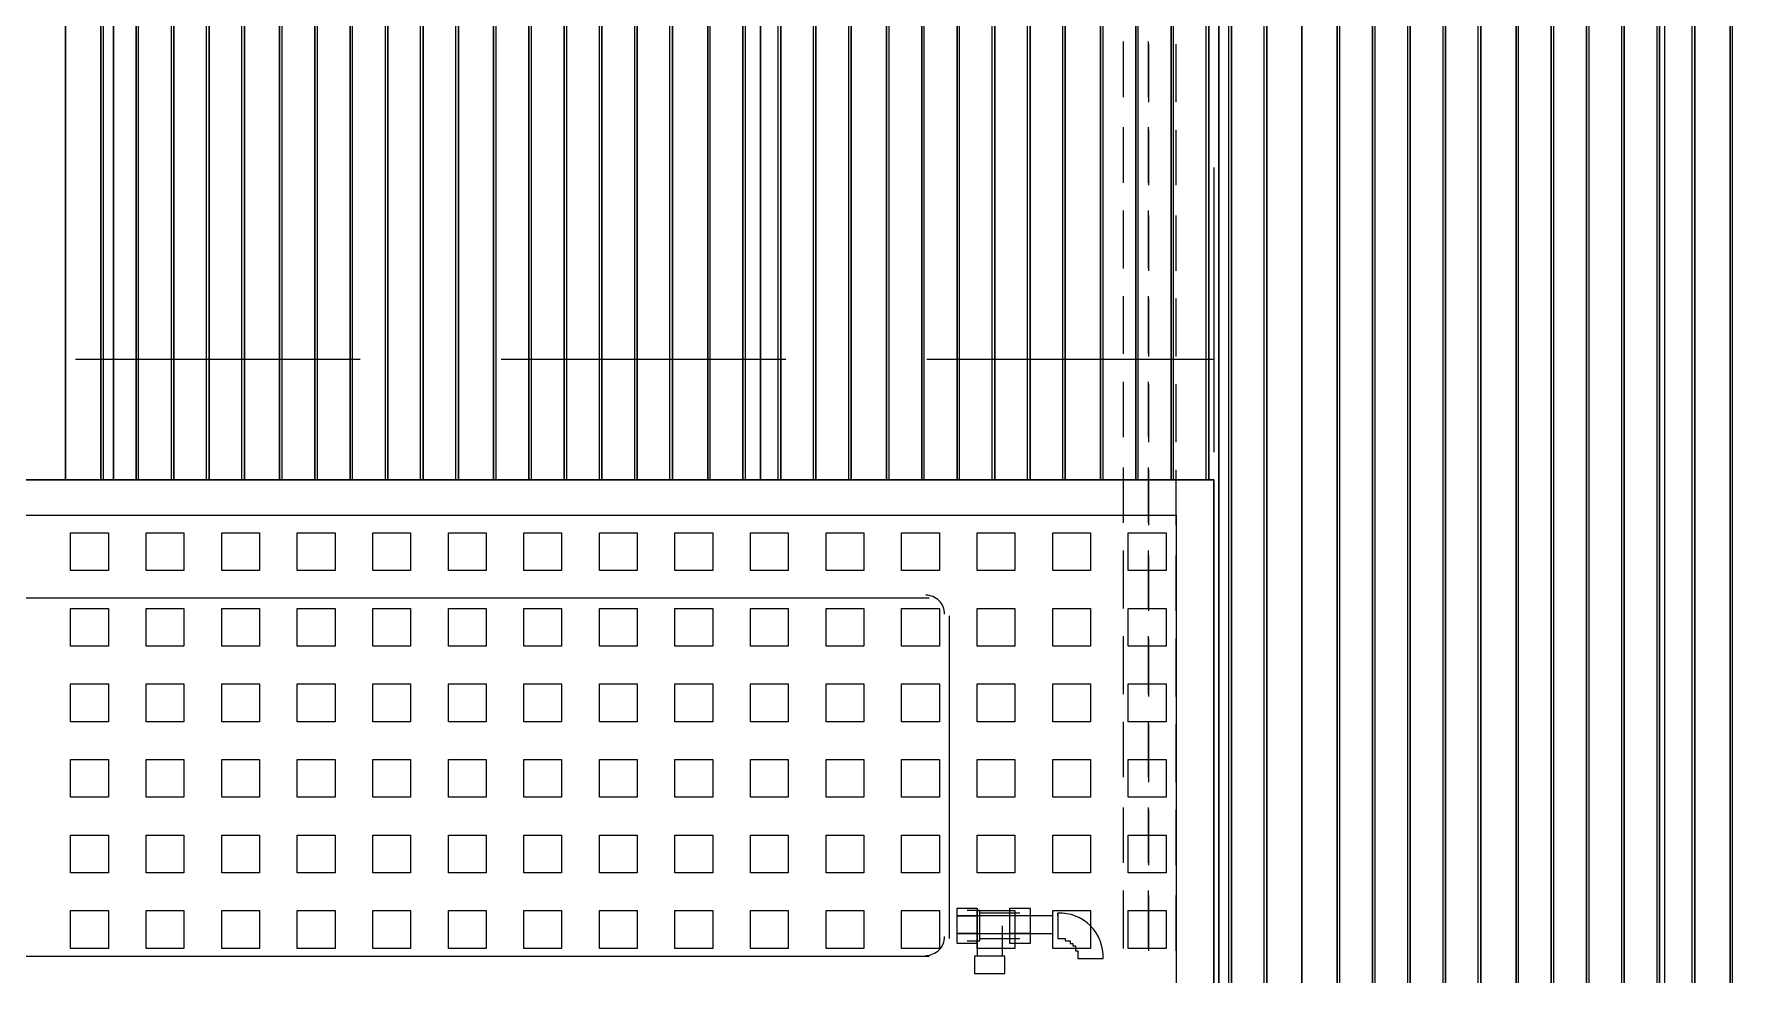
# Model space of a CAD drawing. Header units: millimetres. Extents: x -356862 to 418287, y 0 to 839748.
# Drawn here: x 323259 to 324692, y 777952 to 778743 of the extents above; entities that cross this region are included whole.
import ezdxf

# ---------------------------------------------------------------- set-up
doc = ezdxf.new("R2010")
doc.units = ezdxf.units.MM
doc.layers.add('PDF _Геометрия', color=7, linetype='Continuous', true_color=0xbababa)

msp = doc.modelspace()

# ---------------------------------------------------------------- linework, layer by layer
at = {"layer": 'PDF _Геометрия', "color": 150, "lineweight": 30, "true_color": 0x0080ff}
for points in [[(324754.7727, 779968.3288), (324754.7727, 776608.7522), (324449.934, 776608.7522), (324449.934, 776248.8732), (324255.1759, 776248.8732), (324255.1759, 779968.3288)], [(321149.6316, 779369.2361), (321153.8655, 775167.1191), (321748.7243, 775167.1191), (321748.7243, 775526.9982), (322053.563, 775526.9982), (322650.5388, 775526.9982), (322650.5388, 775886.8772), (322955.3776, 775886.8772), (323253.8655, 775886.8772), (323554.4703, 775886.8772), (323554.4703, 776248.8732), (323855.0751, 776248.8732), (324155.68, 776248.8732), (324255.1759, 776248.8732), (324255.1759, 779369.2361)], [(324250.9421, 778367.9256), (324250.9421, 777868.3288), (321149.6316, 777868.3288), (321149.6316, 778367.9256)]]:
    msp.add_lwpolyline(points, close=True, dxfattribs=at)
at = {"layer": 'PDF _Геометрия', "color": 254, "lineweight": 5, "true_color": 0xdcdcdc}
for points in [[(324263.6437, 776248.8732), (324263.6437, 779968.3288)], [(324293.2808, 776248.8732), (324293.2808, 779968.3288)], [(324325.0348, 776248.8732), (324325.0348, 779968.3288)], [(324356.7888, 776248.8732), (324356.7888, 779968.3288)], [(324386.4259, 776248.8732), (324386.4259, 779968.3288)], [(324413.9461, 776248.8732), (324413.9461, 779968.3288)], [(324443.5832, 776248.8732), (324443.5832, 779968.3288)], [(324473.2203, 776608.7522), (324473.2203, 779968.3288)], [(324507.0913, 776608.7522), (324507.0913, 779968.3288)], [(324536.7284, 776608.7522), (324536.7284, 779968.3288)], [(324566.3655, 776608.7522), (324566.3655, 779968.3288)], [(324593.8856, 776608.7522), (324593.8856, 779968.3288)], [(324623.5227, 776608.7522), (324623.5227, 779968.3288)], [(324653.1598, 776608.7522), (324653.1598, 779968.3288)], [(324687.0308, 776608.7522), (324687.0308, 779968.3288)], [(323285.6195, 778367.9256), (323285.6195, 779369.2361)], [(323317.3735, 778367.9256), (323317.3735, 779369.2361)], [(323347.0106, 778367.9256), (323347.0106, 779369.2361)], [(323374.5308, 778367.9256), (323374.5308, 779369.2361)], [(323404.1679, 778367.9256), (323404.1679, 779369.2361)], [(323433.805, 778367.9256), (323433.805, 779369.2361)], [(323467.6759, 778367.9256), (323467.6759, 779369.2361)], [(323497.313, 778367.9256), (323497.313, 779369.2361)], [(323526.9501, 778367.9256), (323526.9501, 779369.2361)], [(323554.4703, 778367.9256), (323554.4703, 779369.2361)], [(323584.1074, 778367.9256), (323584.1074, 779369.2361)], [(323613.7445, 778367.9256), (323613.7445, 779369.2361)], [(323647.6155, 778367.9256), (323647.6155, 779369.2361)], [(323677.2526, 778367.9256), (323677.2526, 779369.2361)], [(323706.8897, 778367.9256), (323706.8897, 779369.2361)], [(323734.4098, 778367.9256), (323734.4098, 779369.2361)], [(323764.0469, 778367.9256), (323764.0469, 779369.2361)], [(323793.684, 778367.9256), (323793.684, 779369.2361)], [(323827.555, 778367.9256), (323827.555, 779369.2361)], [(323857.1921, 778367.9256), (323857.1921, 779369.2361)], [(323884.7122, 778367.9256), (323884.7122, 779369.2361)], [(323914.3493, 778367.9256), (323914.3493, 779369.2361)], [(323943.9864, 778367.9256), (323943.9864, 779369.2361)], [(323977.8574, 778367.9256), (323977.8574, 779369.2361)], [(324007.4945, 778367.9256), (324007.4945, 779369.2361)], [(324037.1316, 778367.9256), (324037.1316, 779369.2361)], [(324064.6518, 778367.9256), (324064.6518, 779369.2361)], [(324094.2888, 778367.9256), (324094.2888, 779369.2361)], [(324123.9259, 778367.9256), (324123.9259, 779369.2361)], [(324157.7969, 778367.9256), (324157.7969, 779369.2361)], [(324187.434, 778367.9256), (324187.434, 779369.2361)], [(324217.0711, 778367.9256), (324217.0711, 779369.2361)], [(324244.5913, 778367.9256), (324244.5913, 779369.2361)]]:
    msp.add_lwpolyline(points, dxfattribs=at)
for points in [[(324265.7606, 779968.3288), (324265.7606, 776248.8732)], [(324295.3977, 779968.3288), (324295.3977, 776248.8732)], [(324325.0348, 779968.3288), (324325.0348, 776248.8732)], [(324354.6719, 779968.3288), (324354.6719, 776248.8732)], [(324384.309, 779968.3288), (324384.309, 776248.8732)], [(324416.063, 779968.3288), (324416.063, 776248.8732)], [(324445.7001, 779968.3288), (324445.7001, 776248.8732)], [(324475.3372, 779968.3288), (324475.3372, 776608.7522)], [(324504.9743, 779968.3288), (324504.9743, 776608.7522)], [(324534.6114, 779968.3288), (324534.6114, 776608.7522)], [(324564.2485, 779968.3288), (324564.2485, 776608.7522)], [(324596.0026, 779968.3288), (324596.0026, 776608.7522)], [(324625.6397, 779968.3288), (324625.6397, 776608.7522)], [(324655.2768, 779968.3288), (324655.2768, 776608.7522)], [(324684.9138, 779968.3288), (324684.9138, 776608.7522)], [(323285.6195, 779369.2361), (323285.6195, 778367.9256)], [(323315.2566, 779369.2361), (323315.2566, 778367.9256)], [(323344.8937, 779369.2361), (323344.8937, 778367.9256)], [(323376.6477, 779369.2361), (323376.6477, 778367.9256)], [(323406.2848, 779369.2361), (323406.2848, 778367.9256)], [(323435.9219, 779369.2361), (323435.9219, 778367.9256)], [(323465.559, 779369.2361), (323465.559, 778367.9256)], [(323495.1961, 779369.2361), (323495.1961, 778367.9256)], [(323524.8332, 779369.2361), (323524.8332, 778367.9256)], [(323556.5872, 779369.2361), (323556.5872, 778367.9256)], [(323586.2243, 779369.2361), (323586.2243, 778367.9256)], [(323615.8614, 779369.2361), (323615.8614, 778367.9256)], [(323645.4985, 779369.2361), (323645.4985, 778367.9256)], [(323675.1356, 779369.2361), (323675.1356, 778367.9256)], [(323704.7727, 779369.2361), (323704.7727, 778367.9256)], [(323736.5268, 779369.2361), (323736.5268, 778367.9256)], [(323766.1638, 779369.2361), (323766.1638, 778367.9256)], [(323795.8009, 779369.2361), (323795.8009, 778367.9256)], [(323825.438, 779369.2361), (323825.438, 778367.9256)], [(323855.0751, 779369.2361), (323855.0751, 778367.9256)], [(323886.8292, 779369.2361), (323886.8292, 778367.9256)], [(323916.4663, 779369.2361), (323916.4663, 778367.9256)], [(323946.1034, 779369.2361), (323946.1034, 778367.9256)], [(323975.7405, 779369.2361), (323975.7405, 778367.9256)], [(324005.3776, 779369.2361), (324005.3776, 778367.9256)], [(324035.0147, 779369.2361), (324035.0147, 778367.9256)], [(324066.7687, 779369.2361), (324066.7687, 778367.9256)], [(324096.4058, 779369.2361), (324096.4058, 778367.9256)], [(324126.0429, 779369.2361), (324126.0429, 778367.9256)], [(324155.68, 779369.2361), (324155.68, 778367.9256)], [(324185.3171, 779369.2361), (324185.3171, 778367.9256)], [(324214.9542, 779369.2361), (324214.9542, 778367.9256)], [(324246.7082, 779369.2361), (324246.7082, 778367.9256)]]:
    msp.add_lwpolyline(points, close=True, dxfattribs=at)
at = {"layer": 'PDF _Геометрия', "color": 7, "lineweight": 18}
msp.add_lwpolyline([(324629.8735, 779417.9256), (324629.8735, 777017.3207)], dxfattribs=at)
at = {"layer": 'PDF _Геометрия', "color": 150, "lineweight": 30, "true_color": 0x0080ff}
for points in [[(323325.8413, 778367.9256), (323325.8413, 779369.2361)], [(323869.8937, 778367.9256), (323869.8937, 779369.2361)]]:
    msp.add_lwpolyline(points, dxfattribs=at)
at = {"layer": 'PDF _Геометрия', "color": 252, "lineweight": 5, "true_color": 0x989898}
for points in [[(324174.7324, 778736.2724), (324174.7324, 778689.6998)], [(324195.9018, 778689.6998), (324195.9018, 778736.2724)], [(324195.9018, 778734.1554), (324195.9018, 778685.4659)], [(324219.188, 778685.4659), (324219.188, 778734.1554)], [(324174.7324, 778664.2965), (324174.7324, 778617.724)], [(324195.9018, 778617.724), (324195.9018, 778664.2965)], [(324195.9018, 778662.1796), (324195.9018, 778615.607)], [(324219.188, 778615.607), (324219.188, 778662.1796)], [(324174.7324, 778594.4377), (324174.7324, 778545.7482)], [(324195.9018, 778545.7482), (324195.9018, 778594.4377)], [(324195.9018, 778590.2038), (324195.9018, 778543.6312)], [(324219.188, 778543.6312), (324219.188, 778590.2038)], [(324174.7324, 778522.4619), (324174.7324, 778473.7724)], [(324195.9018, 778473.7724), (324195.9018, 778522.4619)], [(324195.9018, 778520.3449), (324195.9018, 778471.6554)], [(324219.188, 778471.6554), (324219.188, 778520.3449)], [(324174.7324, 778450.4861), (324174.7324, 778403.9135)], [(324195.9018, 778403.9135), (324195.9018, 778450.4861)], [(324195.9018, 778448.3691), (324195.9018, 778399.6796)], [(324219.188, 778399.6796), (324219.188, 778448.3691)], [(324174.7324, 778378.5103), (324174.7324, 778331.9377)], [(324195.9018, 778331.9377), (324195.9018, 778378.5103)], [(324195.9018, 778376.3933), (324195.9018, 778329.8207)], [(324219.188, 778329.8207), (324219.188, 778376.3933)], [(324174.7324, 778308.6514), (324174.7324, 778259.9619)], [(324195.9018, 778259.9619), (324195.9018, 778308.6514)], [(324195.9018, 778304.4175), (324195.9018, 778257.8449)], [(324219.188, 778257.8449), (324219.188, 778304.4175)], [(324174.7324, 778236.6756), (324174.7324, 778187.9861)], [(324195.9018, 778187.9861), (324195.9018, 778236.6756)], [(324195.9018, 778234.5586), (324195.9018, 778185.8691)], [(324219.188, 778185.8691), (324219.188, 778234.5586)], [(324174.7324, 778164.6998), (324174.7324, 778118.1272)], [(324195.9018, 778118.1272), (324195.9018, 778164.6998)], [(324195.9018, 778162.5828), (324195.9018, 778113.8933)], [(324219.188, 778113.8933), (324219.188, 778162.5828)], [(324174.7324, 778092.724), (324174.7324, 778046.1514)], [(324195.9018, 778046.1514), (324195.9018, 778092.724)], [(324195.9018, 778090.607), (324195.9018, 778044.0344)], [(324219.188, 778044.0344), (324219.188, 778090.607)], [(324174.7324, 778022.8651), (324174.7324, 777974.1756)], [(324195.9018, 777974.1756), (324195.9018, 778022.8651)], [(324195.9018, 778018.6312), (324195.9018, 777972.0586)], [(324219.188, 777972.0586), (324219.188, 778018.6312)]]:
    msp.add_lwpolyline(points, dxfattribs=at)
at = {"layer": 'PDF _Геометрия', "color": 7, "lineweight": 9}
for points in [[(324250.9421, 778630.4256), (324250.9421, 778391.2119)], [(324250.9421, 778272.6635), (324250.9421, 778035.5667)]]:
    msp.add_lwpolyline(points, dxfattribs=at)
at = {"layer": 'PDF _Геометрия', "color": 7, "lineweight": 5}
for points in [[(323294.0872, 778469.5385), (323533.3009, 778469.5385)], [(323651.8493, 778469.5385), (323891.063, 778469.5385)], [(324009.6114, 778469.5385), (324250.9421, 778469.5385)]]:
    msp.add_lwpolyline(points, dxfattribs=at)
at = {"layer": 'PDF _Геометрия', "color": 6, "lineweight": 9}
for points in [[(321149.6316, 778367.9256), (324250.9421, 778367.9256), (324250.9421, 777868.3288), (321149.6316, 777868.3288)], [(321179.2687, 778338.2885), (324219.188, 778338.2885), (324219.188, 777897.9659), (321179.2687, 777897.9659)]]:
    msp.add_lwpolyline(points, close=True, dxfattribs=at)
at = {"layer": 'PDF _Геометрия', "color": 6, "lineweight": 5}
for points in [[(323321.6074, 778323.4699), (323321.6074, 778291.7159), (323289.8534, 778291.7159), (323289.8534, 778323.4699)], [(323385.1155, 778323.4699), (323385.1155, 778291.7159), (323353.3614, 778291.7159), (323353.3614, 778323.4699)], [(323448.6235, 778323.4699), (323448.6235, 778291.7159), (323416.8695, 778291.7159), (323416.8695, 778323.4699)], [(323512.1316, 778323.4699), (323512.1316, 778291.7159), (323480.3776, 778291.7159), (323480.3776, 778323.4699)], [(323575.6397, 778323.4699), (323575.6397, 778291.7159), (323543.8856, 778291.7159), (323543.8856, 778323.4699)], [(323639.1477, 778323.4699), (323639.1477, 778291.7159), (323607.3937, 778291.7159), (323607.3937, 778323.4699)], [(323702.6558, 778323.4699), (323702.6558, 778291.7159), (323670.9018, 778291.7159), (323670.9018, 778323.4699)], [(323766.1638, 778323.4699), (323766.1638, 778291.7159), (323734.4098, 778291.7159), (323734.4098, 778323.4699)], [(323829.6719, 778323.4699), (323829.6719, 778291.7159), (323797.9179, 778291.7159), (323797.9179, 778323.4699)], [(323893.18, 778323.4699), (323893.18, 778291.7159), (323861.4259, 778291.7159), (323861.4259, 778323.4699)], [(323956.688, 778323.4699), (323956.688, 778291.7159), (323924.934, 778291.7159), (323924.934, 778323.4699)], [(324020.1961, 778323.4699), (324020.1961, 778291.7159), (323988.4421, 778291.7159), (323988.4421, 778323.4699)], [(324083.7042, 778323.4699), (324083.7042, 778291.7159), (324051.9501, 778291.7159), (324051.9501, 778323.4699)], [(324147.2122, 778323.4699), (324147.2122, 778291.7159), (324115.4582, 778291.7159), (324115.4582, 778323.4699)], [(324210.7203, 778323.4699), (324210.7203, 778291.7159), (324178.9663, 778291.7159), (324178.9663, 778323.4699)], [(323321.6074, 778259.9619), (323321.6074, 778228.2078), (323289.8534, 778228.2078), (323289.8534, 778259.9619)], [(323385.1155, 778259.9619), (323385.1155, 778228.2078), (323353.3614, 778228.2078), (323353.3614, 778259.9619)], [(323448.6235, 778259.9619), (323448.6235, 778228.2078), (323416.8695, 778228.2078), (323416.8695, 778259.9619)], [(323512.1316, 778259.9619), (323512.1316, 778228.2078), (323480.3776, 778228.2078), (323480.3776, 778259.9619)], [(323575.6397, 778259.9619), (323575.6397, 778228.2078), (323543.8856, 778228.2078), (323543.8856, 778259.9619)], [(323639.1477, 778259.9619), (323639.1477, 778228.2078), (323607.3937, 778228.2078), (323607.3937, 778259.9619)], [(323702.6558, 778259.9619), (323702.6558, 778228.2078), (323670.9018, 778228.2078), (323670.9018, 778259.9619)], [(323766.1638, 778259.9619), (323766.1638, 778228.2078), (323734.4098, 778228.2078), (323734.4098, 778259.9619)], [(323829.6719, 778259.9619), (323829.6719, 778228.2078), (323797.9179, 778228.2078), (323797.9179, 778259.9619)], [(323893.18, 778259.9619), (323893.18, 778228.2078), (323861.4259, 778228.2078), (323861.4259, 778259.9619)], [(323956.688, 778259.9619), (323956.688, 778228.2078), (323924.934, 778228.2078), (323924.934, 778259.9619)], [(324020.1961, 778259.9619), (324020.1961, 778228.2078), (323988.4421, 778228.2078), (323988.4421, 778259.9619)], [(324083.7042, 778259.9619), (324083.7042, 778228.2078), (324051.9501, 778228.2078), (324051.9501, 778259.9619)], [(324147.2122, 778259.9619), (324147.2122, 778228.2078), (324115.4582, 778228.2078), (324115.4582, 778259.9619)], [(324210.7203, 778259.9619), (324210.7203, 778228.2078), (324178.9663, 778228.2078), (324178.9663, 778259.9619)], [(323321.6074, 778196.4538), (323321.6074, 778164.6998), (323289.8534, 778164.6998), (323289.8534, 778196.4538)], [(323385.1155, 778196.4538), (323385.1155, 778164.6998), (323353.3614, 778164.6998), (323353.3614, 778196.4538)], [(323448.6235, 778196.4538), (323448.6235, 778164.6998), (323416.8695, 778164.6998), (323416.8695, 778196.4538)], [(323512.1316, 778196.4538), (323512.1316, 778164.6998), (323480.3776, 778164.6998), (323480.3776, 778196.4538)], [(323575.6397, 778196.4538), (323575.6397, 778164.6998), (323543.8856, 778164.6998), (323543.8856, 778196.4538)], [(323639.1477, 778196.4538), (323639.1477, 778164.6998), (323607.3937, 778164.6998), (323607.3937, 778196.4538)], [(323702.6558, 778196.4538), (323702.6558, 778164.6998), (323670.9018, 778164.6998), (323670.9018, 778196.4538)], [(323766.1638, 778196.4538), (323766.1638, 778164.6998), (323734.4098, 778164.6998), (323734.4098, 778196.4538)], [(323829.6719, 778196.4538), (323829.6719, 778164.6998), (323797.9179, 778164.6998), (323797.9179, 778196.4538)], [(323893.18, 778196.4538), (323893.18, 778164.6998), (323861.4259, 778164.6998), (323861.4259, 778196.4538)], [(323956.688, 778196.4538), (323956.688, 778164.6998), (323924.934, 778164.6998), (323924.934, 778196.4538)], [(324020.1961, 778196.4538), (324020.1961, 778164.6998), (323988.4421, 778164.6998), (323988.4421, 778196.4538)], [(324083.7042, 778196.4538), (324083.7042, 778164.6998), (324051.9501, 778164.6998), (324051.9501, 778196.4538)], [(324147.2122, 778196.4538), (324147.2122, 778164.6998), (324115.4582, 778164.6998), (324115.4582, 778196.4538)], [(324210.7203, 778196.4538), (324210.7203, 778164.6998), (324178.9663, 778164.6998), (324178.9663, 778196.4538)], [(323321.6074, 778132.9457), (323321.6074, 778101.1917), (323289.8534, 778101.1917), (323289.8534, 778132.9457)], [(323385.1155, 778132.9457), (323385.1155, 778101.1917), (323353.3614, 778101.1917), (323353.3614, 778132.9457)], [(323448.6235, 778132.9457), (323448.6235, 778101.1917), (323416.8695, 778101.1917), (323416.8695, 778132.9457)], [(323512.1316, 778132.9457), (323512.1316, 778101.1917), (323480.3776, 778101.1917), (323480.3776, 778132.9457)], [(323575.6397, 778132.9457), (323575.6397, 778101.1917), (323543.8856, 778101.1917), (323543.8856, 778132.9457)], [(323639.1477, 778132.9457), (323639.1477, 778101.1917), (323607.3937, 778101.1917), (323607.3937, 778132.9457)], [(323702.6558, 778132.9457), (323702.6558, 778101.1917), (323670.9018, 778101.1917), (323670.9018, 778132.9457)], [(323766.1638, 778132.9457), (323766.1638, 778101.1917), (323734.4098, 778101.1917), (323734.4098, 778132.9457)], [(323829.6719, 778132.9457), (323829.6719, 778101.1917), (323797.9179, 778101.1917), (323797.9179, 778132.9457)], [(323893.18, 778132.9457), (323893.18, 778101.1917), (323861.4259, 778101.1917), (323861.4259, 778132.9457)], [(323956.688, 778132.9457), (323956.688, 778101.1917), (323924.934, 778101.1917), (323924.934, 778132.9457)], [(324020.1961, 778132.9457), (324020.1961, 778101.1917), (323988.4421, 778101.1917), (323988.4421, 778132.9457)], [(324083.7042, 778132.9457), (324083.7042, 778101.1917), (324051.9501, 778101.1917), (324051.9501, 778132.9457)], [(324147.2122, 778132.9457), (324147.2122, 778101.1917), (324115.4582, 778101.1917), (324115.4582, 778132.9457)], [(324210.7203, 778132.9457), (324210.7203, 778101.1917), (324178.9663, 778101.1917), (324178.9663, 778132.9457)], [(323321.6074, 778069.4377), (323321.6074, 778037.6836), (323289.8534, 778037.6836), (323289.8534, 778069.4377)], [(323385.1155, 778069.4377), (323385.1155, 778037.6836), (323353.3614, 778037.6836), (323353.3614, 778069.4377)], [(323448.6235, 778069.4377), (323448.6235, 778037.6836), (323416.8695, 778037.6836), (323416.8695, 778069.4377)], [(323512.1316, 778069.4377), (323512.1316, 778037.6836), (323480.3776, 778037.6836), (323480.3776, 778069.4377)], [(323575.6397, 778069.4377), (323575.6397, 778037.6836), (323543.8856, 778037.6836), (323543.8856, 778069.4377)], [(323639.1477, 778069.4377), (323639.1477, 778037.6836), (323607.3937, 778037.6836), (323607.3937, 778069.4377)], [(323702.6558, 778069.4377), (323702.6558, 778037.6836), (323670.9018, 778037.6836), (323670.9018, 778069.4377)], [(323766.1638, 778069.4377), (323766.1638, 778037.6836), (323734.4098, 778037.6836), (323734.4098, 778069.4377)], [(323829.6719, 778069.4377), (323829.6719, 778037.6836), (323797.9179, 778037.6836), (323797.9179, 778069.4377)], [(323893.18, 778069.4377), (323893.18, 778037.6836), (323861.4259, 778037.6836), (323861.4259, 778069.4377)], [(323956.688, 778069.4377), (323956.688, 778037.6836), (323924.934, 778037.6836), (323924.934, 778069.4377)], [(324020.1961, 778069.4377), (324020.1961, 778037.6836), (323988.4421, 778037.6836), (323988.4421, 778069.4377)], [(324083.7042, 778069.4377), (324083.7042, 778037.6836), (324051.9501, 778037.6836), (324051.9501, 778069.4377)], [(324147.2122, 778069.4377), (324147.2122, 778037.6836), (324115.4582, 778037.6836), (324115.4582, 778069.4377)], [(324210.7203, 778069.4377), (324210.7203, 778037.6836), (324178.9663, 778037.6836), (324178.9663, 778069.4377)], [(323321.6074, 778005.9296), (323321.6074, 777974.1756), (323289.8534, 777974.1756), (323289.8534, 778005.9296)], [(323385.1155, 778005.9296), (323385.1155, 777974.1756), (323353.3614, 777974.1756), (323353.3614, 778005.9296)], [(323448.6235, 778005.9296), (323448.6235, 777974.1756), (323416.8695, 777974.1756), (323416.8695, 778005.9296)], [(323512.1316, 778005.9296), (323512.1316, 777974.1756), (323480.3776, 777974.1756), (323480.3776, 778005.9296)], [(323575.6397, 778005.9296), (323575.6397, 777974.1756), (323543.8856, 777974.1756), (323543.8856, 778005.9296)], [(323639.1477, 778005.9296), (323639.1477, 777974.1756), (323607.3937, 777974.1756), (323607.3937, 778005.9296)], [(323702.6558, 778005.9296), (323702.6558, 777974.1756), (323670.9018, 777974.1756), (323670.9018, 778005.9296)], [(323766.1638, 778005.9296), (323766.1638, 777974.1756), (323734.4098, 777974.1756), (323734.4098, 778005.9296)], [(323829.6719, 778005.9296), (323829.6719, 777974.1756), (323797.9179, 777974.1756), (323797.9179, 778005.9296)], [(323893.18, 778005.9296), (323893.18, 777974.1756), (323861.4259, 777974.1756), (323861.4259, 778005.9296)], [(323956.688, 778005.9296), (323956.688, 777974.1756), (323924.934, 777974.1756), (323924.934, 778005.9296)], [(324020.1961, 778005.9296), (324020.1961, 777974.1756), (323988.4421, 777974.1756), (323988.4421, 778005.9296)], [(324083.7042, 778005.9296), (324083.7042, 777974.1756), (324051.9501, 777974.1756), (324051.9501, 778005.9296)], [(324147.2122, 778005.9296), (324147.2122, 777974.1756), (324115.4582, 777974.1756), (324115.4582, 778005.9296)], [(324210.7203, 778005.9296), (324210.7203, 777974.1756), (324178.9663, 777974.1756), (324178.9663, 778005.9296)]]:
    msp.add_lwpolyline(points, close=True, dxfattribs=at)
at = {"layer": 'PDF _Геометрия', "lineweight": 5}
for points in [[(324011.7284, 778268.4296), (322741.5671, 778268.4296)], [(324028.6638, 777982.6433), (324028.6638, 778253.6111)], [(322741.5671, 777967.8248), (324011.7284, 777967.8248)]]:
    msp.add_lwpolyline(points, dxfattribs=at)
at = {"layer": 'PDF _Геометрия', "color": 1, "lineweight": 5}
for points in [[(324035.0147, 778008.0465), (324051.9501, 778008.0465), (324051.9501, 778001.6957), (324051.9501, 777986.8772), (324051.9501, 777978.4094), (324035.0147, 777978.4094), (324035.0147, 777986.8772), (324035.0147, 778001.6957)], [(324079.4703, 777978.4094), (324079.4703, 777986.8772), (324079.4703, 778001.6957), (324079.4703, 778008.0465), (324096.4058, 778008.0465), (324096.4058, 778001.6957), (324096.4058, 777986.8772), (324096.4058, 777978.4094)], [(324049.8332, 777967.8248), (324049.8332, 777953.0062), (324075.2364, 777953.0062), (324075.2364, 777967.8248)]]:
    msp.add_lwpolyline(points, close=True, dxfattribs=at)
for points in [[(324051.9501, 777986.8772), (324035.0147, 777986.8772), (324115.4582, 777986.8772), (324115.4582, 777993.228), (324115.4582, 778001.6957), (324035.0147, 778001.6957), (324051.9501, 778001.6957)], [(324043.4824, 777980.5264), (324054.0671, 777980.5264), (324054.0671, 777993.228), (324054.0671, 778005.9296), (324043.4824, 778005.9296)], [(324087.938, 778003.8127), (324054.0671, 778003.8127)], [(324096.4058, 778001.6957), (324079.4703, 778001.6957)], [(324051.9501, 777984.7603), (324051.9501, 777967.8248)], [(324054.0671, 777982.6433), (324087.938, 777982.6433)], [(324073.1195, 777967.8248), (324073.1195, 777993.228)], [(324096.4058, 777986.8772), (324079.4703, 777986.8772)], [(324136.6276, 777965.7078), (324136.6276, 777965.7078)], [(324157.7969, 777965.7078), (324157.7969, 777965.7078)]]:
    msp.add_lwpolyline(points, dxfattribs=at)
msp.add_lwpolyline([(324119.6921, 778001.6957), (324119.6921, 778003.8127), (324119.6921, 777982.6433), (324121.809, 777982.6433), (324123.9259, 777982.6433), (324126.0429, 777982.6433), (324126.0429, 777980.5264), (324128.1598, 777980.5264), (324130.2768, 777980.5264), (324130.2768, 777978.4094), (324132.3937, 777978.4094), (324132.3937, 777976.2925), (324134.5106, 777976.2925), (324134.5106, 777974.1756), (324134.5106, 777972.0586), (324136.6276, 777972.0586), (324136.6276, 777969.9417), (324136.6276, 777967.8248), (324136.6276, 777965.7078), (324157.7969, 777965.7078, 0.444444444), (324119.6921, 778003.8127)], format="xyb", dxfattribs=at)
at = {"layer": 'PDF _Геометрия', "lineweight": 5}
for centre, start, end in [((324008.7296, 778255.1584), 359.9999572, 90.0000428), ((324008.7296, 777984.1799), 270, 0.0000428)]:
    msp.add_arc(centre, 15.877, start, end, dxfattribs=at)

doc.saveas('drawing.dxf')
